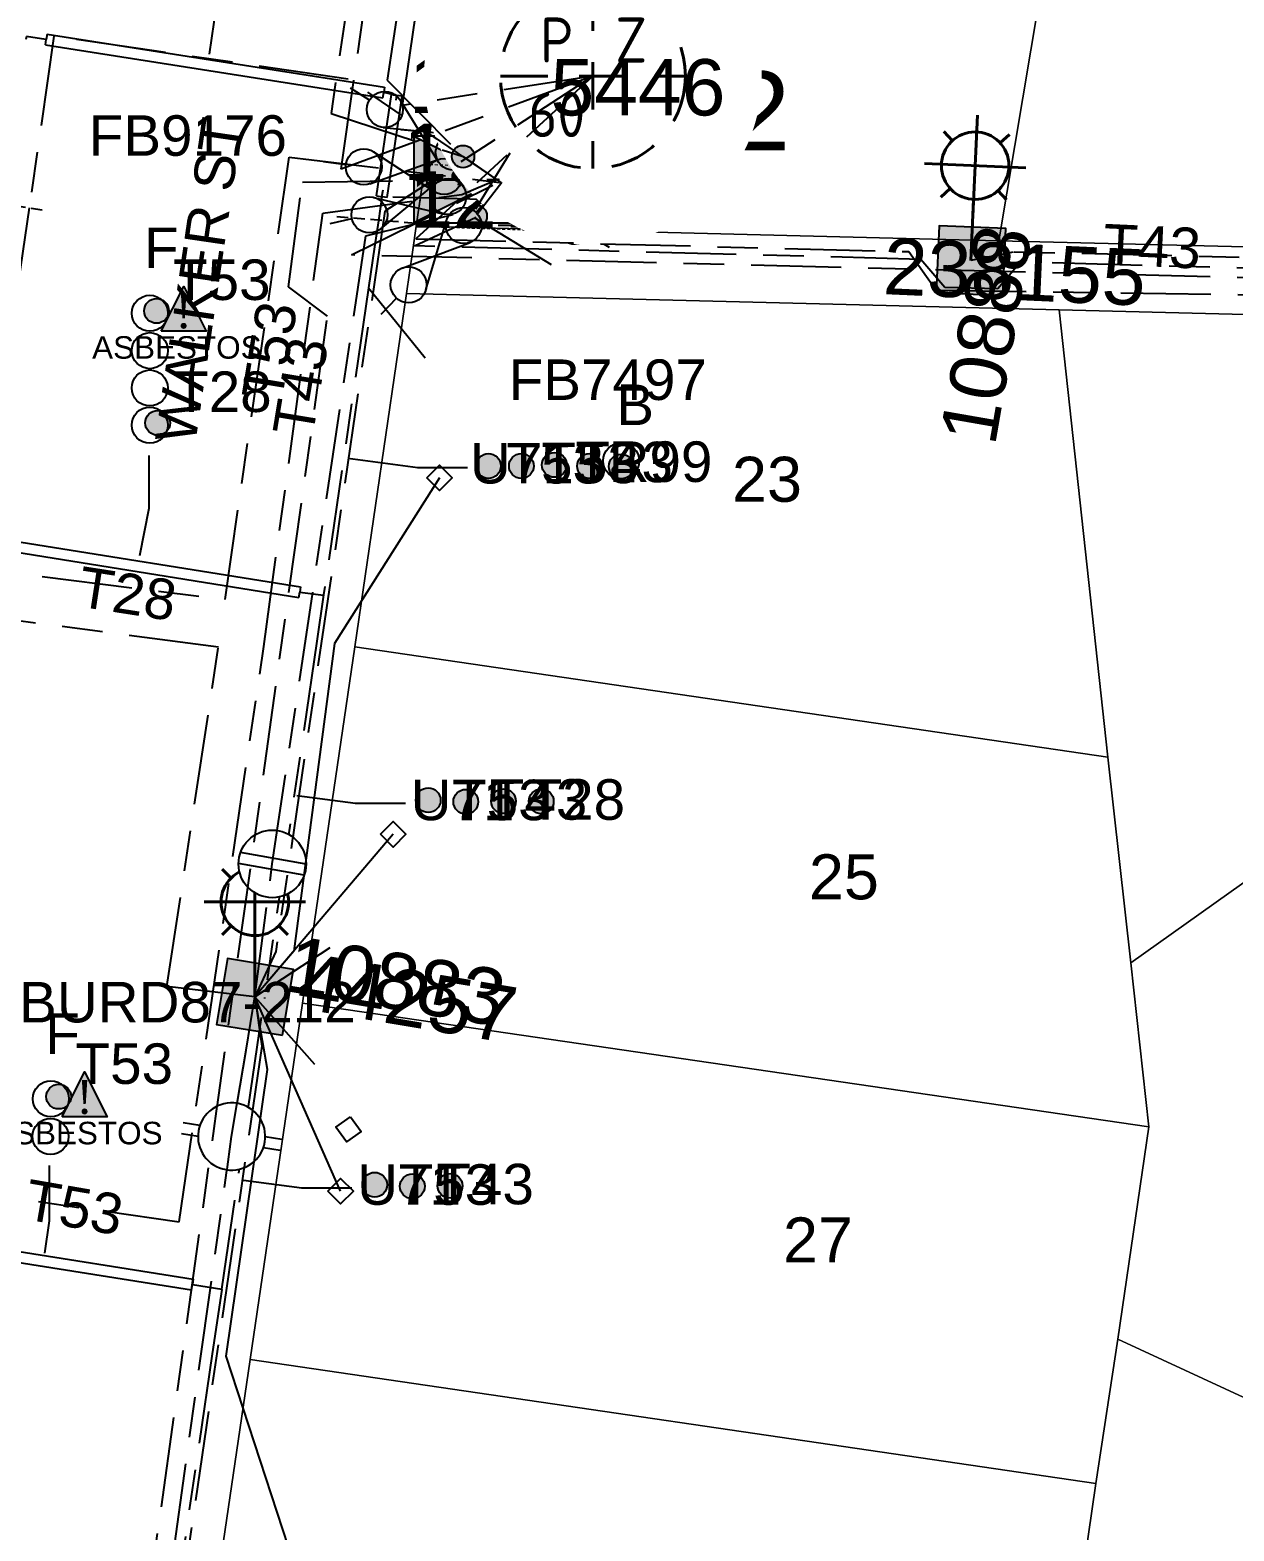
# Model space of a CAD drawing. Header units: metres. Extents: x 302094 to 304730, y 6265242 to 6268907.
# Drawn here: x 303691.5 to 303745, y 6267531.7 to 6267598.4 of the extents above; entities that cross this region are included whole.
import ezdxf
from ezdxf.enums import TextEntityAlignment as Align

# ---------------------------------------------------------------- set-up
doc = ezdxf.new("R2010")
doc.units = ezdxf.units.M
for name, pattern in [('Cable Exist UG', [8.2, 4, -1.2, 1.8, -1.2]), ('Dash', [5, 3, -2]), ('DASHED', [0.75, 0.5, -0.25]), ('HIDDEN', [0.375, 0.25, -0.125]), ('HIDDEN2', [0.1875, 0.125, -0.0625])]:
    doc.linetypes.add(name, pattern=pattern)
doc.layers.get('0').update_dxf_attribs({"color": 6})
for name, color, linetype in [('_User Miscellaneous12', 7, 'Continuous'), ('Duct_SP_EXT', 7, 'Continuous'), ('Equip_HV_EXT', 7, 'Continuous'), ('Equip_LV_EXT', 7, 'Continuous'), ('Equip_SL_EXT', 7, 'Continuous'), ('Equip_SP_SL_EXT', 7, 'Continuous'), ('Mains_HV_EXT', 1, 'Continuous'), ('Mains_LV_EXT', 5, 'Continuous'), ('Mains_SL_EXT', 3, 'Continuous'), ('Services_SP_EXT', 7, 'Continuous'), ('Sub_SP_EXT', 7, 'Continuous'), ('SupportsUG_SP_LV_SL_EXT', 7, 'Continuous'), ('Trench_SP_EXT', 7, 'Continuous')]:
    doc.layers.add(name, color=color, linetype=linetype)
for name, color, linetype, lineweight in [('Cadastre Land Parcels_SP_EXT', 7, 'Continuous', 5), ('Cadastre Other Property_SP_EXT', 9, 'HIDDEN', 5), ('Cadastre Roads_SP_EXT', 9, 'Continuous', 5)]:
    doc.layers.add(name, color=color, linetype=linetype, lineweight=lineweight)
doc.layers.add('UNKNOWN_FEATURES', color=1, linetype='DASHED', plot=False)
doc.styles.add('COLUMN_LABEL', font='arial.ttf')
doc.styles.add('iecARIAL', font='arial.ttf', dxfattribs={"height": 2})
doc.styles.add('iecNAME', font='times.ttf')
doc.styles.add('IESYMBOL1', font='isocp.shx')
doc.styles.add('POLE_LABEL', font='arial.ttf')
doc.styles.add('SLCP_LABEL', font='arial.ttf', dxfattribs={"height": 3.5})
doc.styles.get("Standard").update_dxf_attribs({"font": 'arial.ttf'})
doc.styles.add('SWITCH_LABEL', font='arial.ttf', dxfattribs={"height": 2.5})

# ---------------------------------------------------------------- blocks, each defined once
blk = doc.blocks.new('SUB_PADMOUNT_EXT')
for points in [[(0, 0), (-3.84, 1.92), (-3.84, -1.92)], [(0, 0), (3.84, 1.92), (3.84, -1.92)]]:
    blk.add_hatch(color=256).paths.add_polyline_path(points)
for p, q in [((3.84, 1.92), (-3.84, -1.92)), ((-3.84, 1.92), (3.84, -1.92))]:
    blk.add_line(p, q)
blk.add_lwpolyline([(-3.84, -1.92), (3.84, -1.92), (3.84, 1.92), (-3.84, 1.92)], close=True)
for tag, height, flags, p in [('ASSET_NUM', 3.5, 8, (2, 2)), ('STREET_CODE', 0.2, 9, (1.5, 0)), ('OPERATING_VOLTAGE', 0.2, 9, (1.5, -0.6)), ('CONSTRUCTED_VOLTAGE', 0.2, 9, (1.5, -0.2)), ('NO_PHASES', 0.2, 9, (1.5, -0.4)), ('ORIENTATION', 0.2, 9, (1.5, -0.8)), ('OWNED_BY', 0.2, 9, (1.5, -1)), ('OPERATED_BY', 0.2, 9, (1.5, -1.2)), ('MAINTAINED_BY', 0.2, 9, (1.5, -1.4)), ('SECONDARY_VOLTAGE', 0.2, 9, (1.5, -1.6)), ('STATE', 0.2, 9, (1.5, -1.8)), ('PARENT', 0.2, 9, (1.5, -2)), ('SUBSTATION_TYPE', 0.2, 9, (1.5, -2.2)), ('USAGE', 0.2, 9, (1.5, -2.4)), ('LEGEND', 0.2, 9, (1.5, -2.6)), ('STREETNAME', 0.2, 9, (1.5, -3)), ('SUBURB', 0.2, 9, (1.5, -3.2)), ('LOCATION', 0.2, 9, (1.5, -2.8)), ('NOTES', 0.2, 9, (1.5, -3.4)), ('Z', 0.2, 1, (1.5, -3.6))]:
    blk.add_attdef(tag, text='', height=height, dxfattribs=dict(flags=flags)).set_placement(p, align=Align.MIDDLE_LEFT)
blk = doc.blocks.new('COLUMN_EXT')
blk.add_hatch(color=256).paths.add_polyline_path([(-1.485, 1.485), (-1.485, -1.485), (1.485, -1.485), (1.485, 1.485)])
blk.add_lwpolyline([(-1.485, -1.485), (1.485, -1.485), (1.485, 1.485), (-1.485, 1.485)], close=True)
for tag, height, style, flags, p in [('ASSET_NUM', 2.5, 'COLUMN_LABEL', 8, (2, 2)), ('STRUCTURE_PLANT_NUMBER', 0.2, 'POLE_LABEL', 9, (1.813, 0.031)), ('STREET_CODE', 0.2, 'COLUMN_LABEL', 9, (1.813, -0.2))]:
    blk.add_attdef(tag, text='', height=height, dxfattribs=dict(style=style, flags=flags)).set_placement(p, align=Align.MIDDLE_LEFT)
at = {"flags": 9}
for tag, p in [('OWNED_BY', (1.813, -0.6)), ('COLUMN_TYPE', (1.813, -0.4)), ('STATE', (1.813, -0.8)), ('USAGE', (1.813, -1)), ('LEGEND', (1.813, -1.2)), ('LOCATION', (1.813, -1.4)), ('STREETNAME', (1.813, -1.6)), ('SUBURB', (1.813, -1.8)), ('NOTES', (1.813, -2))]:
    blk.add_attdef(tag, text='', height=0.2, dxfattribs=at).set_placement(p, align=Align.MIDDLE_LEFT)
at = {"flags": 1}
blk.add_attdef('Z', (1.813, -2.351), '', height=0.2, dxfattribs=at)
blk = doc.blocks.new('DUCT_EXT')
blk.add_circle((0, 0.8), 0.8)
at = {"flags": 1}
blk.add_attdef('Z', (0, 0), '', height=0.2, dxfattribs=at)
at = {"flags": 9}
for tag, p in [('DUCT_CODE', (0, 0)), ('XSECT_TYPE', (0, -0.2)), ('STATE', (0, -0.6)), ('FB_REFERENCE', (0, -0.4)), ('NOTES', (0, -0.8))]:
    blk.add_attdef(tag, text='', height=0.2, dxfattribs=at).set_placement(p, align=Align.MIDDLE_LEFT)
blk = doc.blocks.new('SL_LANTERN_EXT')
at = {"lineweight": 40}
for p, q in [((0, 1.968), (0, 6.468)), ((-1.459, 5.676), (-1.061, 5.278)), ((1.458, 5.676), (1.06, 5.278)), ((-2.25, 4.218), (2.25, 4.218)), ((-1.459, 2.759), (-1.061, 3.157)), ((0, 0), (0, 2.721)), ((1.458, 2.759), (1.06, 3.157))]:
    blk.add_line(p, q, dxfattribs=at)
blk.add_circle((0, 4.218), 1.5, dxfattribs=at)
at = {"style": 'iecARIAL', "flags": 8}
blk.add_attdef('ASSET_NUM', (1.5, 1.5), '', height=2.5, dxfattribs=at)
for tag, p, height, flags in [('CONSTRUCTED_VOLTAGE', (0.981, -0.653), 0.2, 9), ('CONTROL_TYPE', (0.981, -0.853), 0.2, 9), ('LANTERN_PURPOSE', (0.981, -1.053), 0.2, 9), ('LANTERN_TYPE', (0.981, -1.253), 0.2, 9), ('NO_PHASES', (0.981, -1.453), 0.2, 9), ('LNUMBER', (2.181, -3.253), 2.5, 8), ('OPERATING_VOLTAGE', (0.981, -1.653), 0.2, 9), ('ORIENTATION', (0.981, -1.853), 0.2, 9), ('OWNED_BY', (0.981, -2.053), 0.2, 9), ('STATE', (0.981, -2.253), 0.2, 9), ('CEXIST', (0.981, -2.653), 0.2, 9), ('CNEW', (0.981, -2.853), 0.2, 9), ('USAGE', (0.981, -2.453), 0.2, 9), ('CNUMBER', (0.981, -3.053), 0.2, 9), ('CREMOVE', (0.981, -3.253), 0.2, 9), ('CREPLACE', (0.981, -3.453), 0.2, 9), ('LKINGHEIGHT', (0.981, -3.653), 0.2, 9), ('LBRACKET', (0.981, -3.853), 0.2, 9), ('LBRACKETVOCAB', (0.981, -4.053), 0.2, 9), ('LCATEGORY', (0.981, -4.253), 0.2, 9), ('LCHARGE1', (0.981, -4.453), 0.2, 9), ('LCHARGE1PERCENT', (0.981, -4.653), 0.2, 9), ('LCHARGE2', (0.981, -4.853), 0.2, 9), ('LCHARGE2PERCENT', (0.981, -5.053), 0.2, 9), ('LCHARGE3', (0.981, -5.253), 0.2, 9), ('LCHARGE3PERCENT', (0.981, -5.453), 0.2, 9), ('LEXIST', (0.981, -5.653), 0.2, 9), ('LLAMP', (0.981, -5.853), 0.2, 9), ('LLAMPVOCAB', (0.981, -6.053), 0.2, 9), ('LMAST', (0.981, -6.253), 0.2, 9), ('LMASTVOCAB', (0.981, -6.453), 0.2, 9), ('LNEW', (0.981, -6.653), 0.2, 9), ('LANTNUMBER', (0.981, -6.853), 0.2, 9), ('LOUTREACH', (0.981, -7.253), 0.2, 9), ('LOUTREACHVOCAB', (0.981, -7.453), 0.2, 9), ('LRATECODE', (0.981, -7.653), 0.2, 9), ('LREMOVE', (0.981, -7.853), 0.2, 9), ('LREPLACE', (0.981, -8.053), 0.2, 9), ('LTYPE', (0.981, -8.253), 0.2, 9), ('LTYPEVOCAB', (0.981, -8.453), 0.2, 9), ('LEGEND', (0.981, -8.653), 0.2, 9), ('LOCATION', (0.981, -8.853), 0.2, 9), ('STREETNAME', (0.981, -9.253), 0.2, 9), ('SUBURB', (0.981, -9.453), 0.2, 1), ('NOTES', (0.981, -9.053), 0.2, 9)]:
    blk.add_attdef(tag, p, '', height=height, dxfattribs=dict(flags=flags))
blk = doc.blocks.new('CCP_EXT')
at = {"flags": 9}
for tag, p in [('USAGE', (0, -1.2)), ('LEGEND', (0, -1.4)), ('STATE', (0, -1.8)), ('LIFE_SUPPORT', (0, -1.6)), ('NOTES', (0, -2))]:
    blk.add_attdef(tag, text='', height=0.2, dxfattribs=at).set_placement(p, align=Align.MIDDLE_LEFT)
blk.add_wipeout([(0, 0.566), (0.566, 0), (0, -0.566), (-0.566, 0)])
blk.add_lwpolyline([(-0.566, 0), (0, 0.566), (0.566, 0), (0, -0.566), (-0.566, 0)])
at = {"flags": 1}
blk.add_attdef('Z', (0, 0), '', height=0.2, dxfattribs=at)
at = {"flags": 9}
for tag, p in [('CCP_TYPE', (0, 0)), ('OPERATING_VOLTAGE', (0, -0.6)), ('CONSTRUCTED_VOLTAGE', (0, -0.2)), ('NO_PHASES', (0, -0.4)), ('ORIENTATION', (0, -0.8)), ('OWNED_BY', (0, -1))]:
    blk.add_attdef(tag, text='', height=0.2, dxfattribs=at).set_placement(p, align=Align.MIDDLE_LEFT)
blk = doc.blocks.new('WARNING_FEATURE_EXT')
h = blk.add_hatch(color=2)
h.dxf.hatch_style = 1
h.paths.add_polyline_path([(0.001, 1.995), (-0.994, -0.001), (0.997, -0.001)])
at = {"color": 18, "true_color": 0x000000}
blk.add_lwpolyline([(-0.994, -0.001), (0.001, 1.995), (0.997, -0.001)], close=True, dxfattribs=at)
at = {"color": 18, "true_color": 0x000000, "insert": (0.001, 0.872), "char_height": 1.5, "attachment_point": 5, "line_spacing_factor": 1.5, "style": 'iecNAME'}
blk.add_mtext_dynamic_manual_height_columns('!', width=1.5, gutter_width=4, heights=[0], dxfattribs=at)
at = {"color": 2, "flags": 1}
for tag, p in [('STATE', (1.191, 2.008)), ('HAZMAT_ID', (1.191, 0.723))]:
    blk.add_attdef(tag, p, '', height=0.8, dxfattribs=at)
at = {"color": 2}
blk.add_attdef('WARNING_TYPE', text='', height=1, dxfattribs=at).set_placement((-4.067, -1.217), (4.875, -1.217), align=Align.ALIGNED)
at = {"color": 2, "flags": 1}
blk.add_attdef('WARNING_DESC', text='', height=0.8, dxfattribs=at).set_placement((1.191, -0.562), align=Align.MIDDLE_CENTER)
blk = doc.blocks.new('LV_UG_LINKS_CLOSED_EXT')
blk.add_wipeout([(-1.056, 1.057), (-1.18, 0.916), (-1.286, 0.761), (-1.371, 0.594), (-1.435, 0.417), (-1.476, 0.234), (-1.493, 0.047), (-1.487, -0.14), (-1.458, -0.326), (-1.406, -0.506), (-1.331, -0.678), (-1.236, -0.839), (-1.121, -0.988), (-0.988, -1.12), (-0.84, -1.235), (-0.679, -1.331), (-0.506, -1.406), (-0.326, -1.458), (-0.141, -1.487), (0.047, -1.493), (0.233, -1.476), (0.416, -1.435), (0.593, -1.371), (0.76, -1.286), (0.915, -1.181), (1.056, -1.057), (1.18, -0.916), (1.286, -0.761), (1.371, -0.594), (1.435, -0.417), (1.476, -0.234), (1.493, -0.047), (1.487, 0.14), (1.458, 0.326), (1.406, 0.506), (1.331, 0.678), (1.236, 0.839), (1.121, 0.988), (0.988, 1.12), (0.84, 1.235), (0.679, 1.331), (0.506, 1.406), (0.326, 1.458), (0.141, 1.487), (-0.047, 1.493), (-0.233, 1.476), (-0.416, 1.435), (-0.593, 1.371), (-0.76, 1.286), (-0.915, 1.181)])
for p, q in [((-0.25, -1.479), (-0.25, 1.479)), ((0.25, -1.479), (0.25, 1.479))]:
    blk.add_line(p, q)
blk.add_circle((0, 0), 1.5)
at = {"flags": 9}
for tag, p in [('ACTUAL_STATUS', (0, 0)), ('OPERATING_VOLTAGE', (0, -0.6)), ('CONSTRUCTED_VOLTAGE', (0, -0.2)), ('NO_PHASES', (0, -0.4)), ('ORIENTATION', (0, -0.8)), ('STATE', (0, -1)), ('SWITCH_TYPE', (0, -1.2)), ('USAGE', (0, -1.4)), ('NOTES', (0, -1.6))]:
    blk.add_attdef(tag, text='', height=0.2, dxfattribs=at).set_placement(p, align=Align.MIDDLE_LEFT)
at = {"flags": 1}
blk.add_attdef('Z', (0, 0), '', height=0.2, dxfattribs=at)
blk = doc.blocks.new('LV_UG_LINKS_OPEN_EXT')
for p, q in [((-0.249, 1.473), (-0.249, 2.22)), ((0.249, 1.473), (0.249, 2.22)), ((-0.249, -1.473), (-0.249, -2.22)), ((0.249, -1.473), (0.249, -2.22))]:
    blk.add_line(p, q)
at = {"flags": 9}
for tag, p in [('ACTUAL_STATUS', (0, 0)), ('OPERATING_VOLTAGE', (0, -0.6)), ('CONSTRUCTED_VOLTAGE', (0, -0.2)), ('NO_PHASES', (0, -0.4)), ('ORIENTATION', (0, -0.8)), ('STATE', (0, -1)), ('SWITCH_TYPE', (0, -1.2)), ('USAGE', (0, -1.4)), ('NOTES', (0, -1.6))]:
    blk.add_attdef(tag, text='', height=0.2, dxfattribs=at).set_placement(p, align=Align.MIDDLE_LEFT)
at = {"flags": 1}
blk.add_attdef('Z', (0, 0), '', height=0.2, dxfattribs=at)
blk.add_wipeout([(-0.249, 1.473), (-0.432, 1.43), (-0.608, 1.365), (-0.774, 1.278), (-0.928, 1.171), (-1.067, 1.045), (-1.19, 0.903), (-1.294, 0.747), (-1.377, 0.579), (-1.439, 0.402), (-1.478, 0.218), (-1.494, 0.031), (-1.486, -0.156), (-1.455, -0.341), (-1.4, -0.521), (-1.324, -0.692), (-1.227, -0.853), (-1.11, -1), (-0.976, -1.131), (-0.827, -1.244), (-0.664, -1.338), (-0.491, -1.411), (-0.311, -1.461), (-0.125, -1.489), (0.062, -1.493), (0.249, -1.473), (0.432, -1.43), (0.608, -1.365), (0.774, -1.278), (0.928, -1.171), (1.067, -1.045), (1.19, -0.903), (1.294, -0.747), (1.377, -0.579), (1.439, -0.402), (1.478, -0.218), (1.494, -0.031), (1.486, 0.156), (1.455, 0.341), (1.4, 0.521), (1.324, 0.692), (1.227, 0.853), (1.11, 1), (0.976, 1.131), (0.827, 1.244), (0.664, 1.338), (0.491, 1.411), (0.311, 1.461), (0.125, 1.489), (-0.062, 1.493)])
blk.add_lwpolyline([(0, -1.494, 1), (0, 1.494, 1)], format="xyb", close=True)
blk = doc.blocks.new('LV_UG_DFUSE_CLOSED_EXT')
for points in [[(5.04, 0.726), (2.156, -0.717)], [(5.049, -0.707), (2.156, 0.717)], [(1, 0), (0, 0)], [(6.2, 0.013), (7.2, 0.013)]]:
    blk.add_lwpolyline(points)
for centre in [(1.8, 0), (5.4, 0.011)]:
    blk.add_circle(centre, 0.8)
at = {"flags": 9}
for tag, p in [('ACTUAL_STATUS', (0, 0)), ('OPERATING_VOLTAGE', (0, -0.6)), ('CONSTRUCTED_VOLTAGE', (0, -0.2)), ('NO_PHASES', (0, -0.4)), ('ORIENTATION', (0, -0.8)), ('STATE', (0, -1)), ('SWITCH_TYPE', (0, -1.2)), ('USAGE', (0, -1.4)), ('NOTES', (0, -1.6))]:
    blk.add_attdef(tag, text='', height=0.2, dxfattribs=at).set_placement(p, align=Align.MIDDLE_LEFT)
at = {"flags": 1}
blk.add_attdef('Z', (0, 0), '', height=0.2, dxfattribs=at)
blk = doc.blocks.new('SWG_HOLEC_SU_EXT')
blk.add_line((1.8, -2), (5.8, -2))
for points in [[(1.8, -0.8, 1), (1.8, 0.8, 1)], [(5.8, -0.8, 1), (5.8, 0.8, 1)]]:
    blk.add_lwpolyline(points, format="xyb", close=True)
for points in [[(1, 0), (0, 0)], [(6.6, 0), (7.6, 0)]]:
    blk.add_lwpolyline(points)
at = {"style": 'SWITCH_LABEL', "flags": 8}
blk.add_attdef('ASSET_NUM', text='', height=2.5, rotation=179.95437, dxfattribs=at).set_placement((-2.4, 0), align=Align.MIDDLE_LEFT)
at = {"flags": 1}
blk.add_attdef('Z', (0, 0), '', height=0.2, dxfattribs=at)
at = {"flags": 9}
for tag, p in [('ACTUAL_STATUS', (0, -0.4)), ('CONSTRUCTED_VOLTAGE', (0, -0.6)), ('OPERATING_VOLTAGE', (0, -1)), ('ORIENTATION', (0, -1.2)), ('OWNED_BY', (0, -1.4)), ('NO_PHASES', (0, -0.8)), ('STATE', (0, -1.8)), ('SWITCH_TYPE', (0, -2)), ('PARENT', (0, -1.6)), ('STREETNAME', (0, -2.6)), ('USAGE', (0, -2.2)), ('LOCATION', (0, -2.4)), ('SUBURB', (0, -2.8)), ('NOTES', (0, -3))]:
    blk.add_attdef(tag, text='', height=0.2, dxfattribs=at).set_placement(p, align=Align.MIDDLE_LEFT)
at = {"style": 'SWITCH_LABEL', "flags": 9}
blk.add_attdef('STREET_CODE', text='', height=0.2, dxfattribs=at).set_placement((0, -0.2), align=Align.MIDDLE_LEFT)
blk = doc.blocks.new('CABLE_LARGE_EXT')
h = blk.add_hatch(color=256)
edge = h.paths.add_edge_path()
edge.add_arc((0, 0.55), 0.55, 0, 360)
blk.add_circle((0, 0.55), 0.55)
at = {"flags": 1}
blk.add_attdef('Z', (0, 0), '', height=0.2, dxfattribs=at)
at = {"flags": 9}
for tag, p in [('COND_CODE', (0, 0)), ('XSECT_SIZE', (0, -0.6)), ('STATE', (0, -0.4)), ('FB_REFERENCE', (0, -0.2)), ('NOTES', (0, -0.8))]:
    blk.add_attdef(tag, text='', height=0.2, dxfattribs=at).set_placement(p, align=Align.MIDDLE_LEFT)
blk = doc.blocks.new('SLCP_ZELL_EXT')
blk.add_wipeout([(-0.236, 7.5), (-0.706, 7.47), (-1.174, 7.411), (-1.637, 7.323), (-2.093, 7.206), (-2.542, 7.06), (-2.98, 6.887), (-3.407, 6.686), (-3.82, 6.459), (-4.218, 6.206), (-4.599, 5.929), (-4.962, 5.629), (-5.306, 5.306), (-5.629, 4.962), (-5.929, 4.599), (-6.206, 4.218), (-6.459, 3.82), (-6.686, 3.407), (-6.887, 2.98), (-7.06, 2.542), (-7.206, 2.093), (-7.323, 1.637), (-7.411, 1.174), (-7.47, 0.706), (-7.5, 0.236), (-7.5, -0.236), (-7.47, -0.706), (-7.411, -1.174), (-7.323, -1.637), (-7.206, -2.093), (-7.06, -2.542), (-6.887, -2.98), (-6.686, -3.407), (-6.459, -3.82), (-6.206, -4.218), (-5.929, -4.599), (-5.629, -4.962), (-5.306, -5.306), (-4.962, -5.629), (-4.599, -5.929), (-4.218, -6.206), (-3.82, -6.459), (-3.407, -6.686), (-2.98, -6.887), (-2.542, -7.06), (-2.093, -7.206), (-1.637, -7.323), (-1.174, -7.411), (-0.706, -7.47), (-0.236, -7.5), (0.236, -7.5), (0.706, -7.47), (1.174, -7.411), (1.637, -7.323), (2.093, -7.206), (2.542, -7.06), (2.98, -6.887), (3.407, -6.686), (3.82, -6.459), (4.218, -6.206), (4.599, -5.929), (4.962, -5.629), (5.306, -5.306), (5.629, -4.962), (5.929, -4.599), (6.206, -4.218), (6.459, -3.82), (6.686, -3.407), (6.887, -2.98), (7.06, -2.542), (7.206, -2.093), (7.323, -1.637), (7.411, -1.174), (7.47, -0.706), (7.5, -0.236), (7.5, 0.236), (7.47, 0.706), (7.411, 1.174), (7.323, 1.637), (7.206, 2.093), (7.06, 2.542), (6.887, 2.98), (6.686, 3.407), (6.459, 3.82), (6.206, 4.218), (5.929, 4.599), (5.629, 4.962), (5.306, 5.306), (4.962, 5.629), (4.599, 5.929), (4.218, 6.206), (3.82, 6.459), (3.407, 6.686), (2.98, 6.887), (2.542, 7.06), (2.093, 7.206), (1.637, 7.323), (1.174, 7.411), (0.706, 7.47), (0.236, 7.5)])
at = {"linetype": 'Dash', "lineweight": 40, "ltscale": 0.7}
for p, q in [((0, 4.109), (0, -4.109)), ((-4.109, 0), (4.109, 0))]:
    blk.add_line(p, q, dxfattribs=at)
blk.add_circle((0, 0), 4.109, dxfattribs=at)
at = {"lineweight": 40, "style": 'IESYMBOL1'}
for s, p in [('P', (-1.604, 0)), ('Z', (1.702, 0)), ('60', (-1.612, -3.312))]:
    blk.add_text(s, height=2, dxfattribs=at).set_placement(p, align=Align.BOTTOM_CENTER)
at = {"style": 'SLCP_LABEL'}
for tag, height, flags, p in [('ASSET_NUM', 2.5, 8, (2, 2)), ('STREET_CODE', 0.2, 9, (0, -0.2))]:
    blk.add_attdef(tag, text='', height=height, dxfattribs=dict(at, flags=flags)).set_placement(p, align=Align.MIDDLE_LEFT)
at = {"flags": 1}
blk.add_attdef('Z', (0, 0), '', height=0.2, dxfattribs=at)
at = {"flags": 9}
for tag, p in [('CONSTRUCTED_VOLTAGE', (0, -0.4)), ('CONTROL_TYPE', (0, -0.6)), ('OPERATING_VOLTAGE', (0, -1)), ('ORIENTATION', (0, -1.2)), ('OWNED_BY', (0, -1.4)), ('NO_PHASES', (0, -0.8)), ('STATE', (0, -2)), ('USAGE', (0, -1.6)), ('LOCATION', (0, -1.8)), ('NOTES', (0, -2.2))]:
    blk.add_attdef(tag, text='', height=0.2, dxfattribs=at).set_placement(p, align=Align.MIDDLE_LEFT)
blk = doc.blocks.new('CONNECTOR_NODE_EXT')
h = blk.add_hatch(color=256)
edge = h.paths.add_edge_path()
edge.add_arc((0, 0), 0.5, 0, 360)
blk.add_circle((0, 0), 0.5)
at = {"flags": 1}
blk.add_attdef('Z', (0, 0), '', height=0.2, dxfattribs=at)
at = {"flags": 9}
for tag, p in [('CONNECTOR_TYPE', (0, 0)), ('OPERATING_VOLTAGE', (0, -0.6)), ('CONSTRUCTED_VOLTAGE', (0, -0.2)), ('NO_PHASES', (0, -0.4)), ('ORIENTATION', (0, -0.8)), ('SUBTYPE', (0, -1)), ('USAGE', (0, -1.2)), ('NOTES', (0, -1.4))]:
    blk.add_attdef(tag, text='', height=0.2, dxfattribs=at).set_placement(p, align=Align.MIDDLE_LEFT)

msp = doc.modelspace()

# ---------------------------------------------------------------- linework, layer by layer
at = {"layer": '_User Miscellaneous12'}
for p, q in [((303692.168, 6267597.751), (303692.206, 6267597.989)), ((303692.243, 6267598.226), (303692.206, 6267597.989)), ((303692.243, 6267598.226), (303707.229, 6267595.872)), ((303692.168, 6267597.751), (303707.155, 6267595.397)), ((303707.229, 6267595.872), (303707.192, 6267595.635)), ((303706.878, 6267591.044), (303707.541, 6267595.546)), ((303707.155, 6267595.397), (303707.192, 6267595.635)), ((303707.353, 6267590.974), (303708.016, 6267595.476)), ((303707.541, 6267595.546), (303707.778, 6267595.511)), ((303708.016, 6267595.476), (303707.778, 6267595.511)), ((303706.878, 6267591.044), (303707.116, 6267591.009)), ((303707.353, 6267590.974), (303707.116, 6267591.009)), ((303689.218, 6267575.971), (303703.5, 6267573.686)), ((303689.142, 6267575.497), (303703.424, 6267573.212)), ((303703.424, 6267573.212), (303703.462, 6267573.449)), ((303703.5, 6267573.686), (303703.462, 6267573.449)), ((303684.453, 6267544.707), (303698.657, 6267542.466)), ((303684.528, 6267545.181), (303698.732, 6267542.94)), ((303698.657, 6267542.466), (303698.695, 6267542.703)), ((303698.732, 6267542.94), (303698.695, 6267542.703))]:
    msp.add_line(p, q, dxfattribs=at)
at = {"layer": 'Cadastre Land Parcels_SP_EXT', "linetype": 'Continuous'}
for points in [[(303737.708, 6267608.12), (303711.9, 6267611.906), (303708.641, 6267589.694), (303734.516, 6267589.055), (303737.708, 6267608.12)], [(303765.328, 6267605.296), (303737.91, 6267609.318), (303737.708, 6267608.12), (303734.516, 6267589.055), (303765.496, 6267588.29), (303765.183, 6267590.326), (303764.943, 6267592.374), (303764.785, 6267594.43), (303764.71, 6267596.491), (303764.719, 6267598.553), (303764.81, 6267600.612), (303764.985, 6267602.666), (303765.243, 6267604.713), (303765.328, 6267605.296)], [(303737.194, 6267585.984), (303708.201, 6267586.712), (303705.903, 6267571.019), (303739.351, 6267566.123), (303737.194, 6267585.984)], [(303768.838, 6267577.222), (303768.464, 6267578.112), (303767.785, 6267579.866), (303767.172, 6267581.645), (303766.625, 6267583.446), (303766.144, 6267585.264), (303737.194, 6267585.984), (303739.351, 6267566.123), (303740.377, 6267556.982), (303768.838, 6267577.222)], [(303776.506, 6267564.698), (303775.558, 6267565.871), (303774.335, 6267567.512), (303773.175, 6267569.2), (303772.083, 6267570.931), (303771.058, 6267572.703), (303770.103, 6267574.515), (303769.208, 6267576.355), (303768.838, 6267577.222), (303740.377, 6267556.982), (303741.177, 6267549.695), (303739.795, 6267540.271), (303746.55, 6267537.148), (303776.506, 6267564.698)], [(303740.377, 6267556.982), (303739.351, 6267566.123), (303705.903, 6267571.019), (303703.58, 6267555.192), (303741.177, 6267549.695), (303740.377, 6267556.982)], [(303741.177, 6267549.695), (303703.58, 6267555.192), (303701.257, 6267539.362), (303738.828, 6267533.856), (303739.795, 6267540.271), (303741.177, 6267549.695)], [(303738.828, 6267533.856), (303701.257, 6267539.362), (303699.541, 6267527.681), (303699.002, 6267523.525), (303736.529, 6267518.024), (303737.151, 6267522.301), (303738.828, 6267533.856)]]:
    msp.add_lwpolyline(points, close=True, dxfattribs=at)
msp.add_lwpolyline([(303746.55, 6267537.148), (303739.795, 6267540.271), (303738.828, 6267533.856), (303737.151, 6267522.301), (303763.556, 6267510.856)], dxfattribs=at)
at = {"layer": 'Cadastre Other Property_SP_EXT', "linetype": 'HIDDEN2'}
msp.add_lwpolyline([(303708.637, 6267589.695), (303714.146, 6267589.512), (303714.54, 6267592.255), (303709.037, 6267592.434), (303708.637, 6267589.695)], close=True, dxfattribs=at)
at = {"layer": 'Cadastre Roads_SP_EXT', "linetype": 'Continuous'}
msp.add_lwpolyline([(303734.516, 6267589.055), (303708.641, 6267589.694), (303708.471, 6267588.54), (303708.201, 6267586.712), (303737.194, 6267585.984), (303766.144, 6267585.264), (303765.796, 6267586.892), (303765.496, 6267588.29), (303734.516, 6267589.055)], close=True, dxfattribs=at)
at = {"layer": 'Duct_SP_EXT'}
for p, q in [((303692.168, 6267597.751), (303692.206, 6267597.989)), ((303692.243, 6267598.226), (303692.206, 6267597.989)), ((303692.243, 6267598.226), (303707.229, 6267595.872)), ((303692.168, 6267597.751), (303707.155, 6267595.397)), ((303707.229, 6267595.872), (303707.192, 6267595.635)), ((303706.878, 6267591.044), (303707.541, 6267595.546)), ((303707.155, 6267595.397), (303707.192, 6267595.635)), ((303707.353, 6267590.974), (303708.016, 6267595.476)), ((303707.541, 6267595.546), (303707.778, 6267595.511)), ((303708.016, 6267595.476), (303707.778, 6267595.511)), ((303706.878, 6267591.044), (303707.116, 6267591.009)), ((303707.353, 6267590.974), (303707.116, 6267591.009)), ((303689.218, 6267575.971), (303703.5, 6267573.686)), ((303689.142, 6267575.497), (303703.424, 6267573.212)), ((303703.424, 6267573.212), (303703.462, 6267573.449)), ((303703.5, 6267573.686), (303703.462, 6267573.449)), ((303684.453, 6267544.707), (303698.657, 6267542.466)), ((303684.528, 6267545.181), (303698.732, 6267542.94)), ((303698.657, 6267542.466), (303698.695, 6267542.703)), ((303698.732, 6267542.94), (303698.695, 6267542.703))]:
    msp.add_line(p, q, dxfattribs=at)
for points in [[(303699.65, 6267601.234), (303699.65, 6267598.764), (303699.441, 6267597.339)], [(303714.213, 6267596.965), (303712.33, 6267596.965), (303711.748, 6267593.632), (303707.958, 6267593.983)], [(303696.756, 6267579.522), (303696.756, 6267577.164), (303696.353, 6267575.065)], [(303708.153, 6267564.056), (303705.937, 6267564.056), (303703.336, 6267564.399)], [(303692.33, 6267547.987), (303692.33, 6267545.517), (303692.122, 6267544.091)]]:
    msp.add_lwpolyline(points, dxfattribs=at)
at = {"layer": 'Mains_LV_EXT', "linetype": 'Cable Exist UG'}
msp.add_lwpolyline([(303701.076, 6267553.108), (303701.471, 6267555.471)], dxfattribs=at)
at = {"layer": 'Mains_SL_EXT', "linetype": 'Cable Exist UG'}
msp.add_lwpolyline([(303768.535, 6267584.043), (303766.788, 6267587.806), (303735.153, 6267588.552), (303733.273, 6267588.173)], dxfattribs=at)
at = {"layer": 'Trench_SP_EXT', "linetype": 'Cable Exist UG'}
for points in [[(303692.18, 6267597.992), (303691.327, 6267598.12), (303691.303, 6267597.992)], [(303707.746, 6267595.294), (303707.778, 6267595.511), (303707.192, 6267595.635)], [(303711.602, 6267590.885), (303707.116, 6267591.009), (303707.162, 6267591.322)], [(303707.116, 6267591.009), (303706.959, 6267589.941), (303706.789, 6267588.788), (303706.519, 6267586.959), (303704.522, 6267573.321)], [(303706.519, 6267586.959), (303709.295, 6267583.521)], [(303704.522, 6267573.321), (303704.221, 6267571.266), (303701.898, 6267555.439), (303701.892, 6267555.401)], [(303703.462, 6267573.449), (303704.52, 6267573.31)], [(303701.471, 6267555.471), (303705.349, 6267558.017)], [(303698.695, 6267542.703), (303699.998, 6267542.489), (303701.892, 6267555.401)], [(303701.471, 6267555.471), (303704.551, 6267551.991)], [(303699.996, 6267542.481), (303699.575, 6267539.609), (303697.857, 6267527.914), (303697.313, 6267523.72), (303696.986, 6267520.485), (303696.743, 6267517.232), (303696.583, 6267513.976), (303696.504, 6267510.717), (303696.509, 6267507.45)]]:
    msp.add_lwpolyline(points, dxfattribs=at)
at = {"layer": 'UNKNOWN_FEATURES'}
for points in [[(303687.822, 6267591.059), (303692.204, 6267590.406)], [(303708.598, 6267589.825), (303704.921, 6267590.131)]]:
    msp.add_lwpolyline(points, dxfattribs=at)

# ---------------------------------------------------------------- block references
at = {"layer": 'Duct_SP_EXT'}
for name, p in [('DUCT_EXT', (303715.278, 6267596.182)), ('DUCT_EXT', (303716.945, 6267596.178)), ('CABLE_LARGE_EXT', (303716.945, 6267596.178)), ('CABLE_LARGE_EXT', (303718.794, 6267596.265)), ('CABLE_LARGE_EXT', (303720.286, 6267596.265)), ('DUCT_EXT', (303696.807, 6267585.032)), ('CABLE_LARGE_EXT', (303697.101, 6267585.387)), ('DUCT_EXT', (303696.807, 6267583.371)), ('DUCT_EXT', (303696.799, 6267581.714)), ('DUCT_EXT', (303696.8, 6267580.059)), ('CABLE_LARGE_EXT', (303697.151, 6267580.413)), ('DUCT_EXT', (303717.741, 6267578.478)), ('CABLE_LARGE_EXT', (303711.846, 6267578.497)), ('CABLE_LARGE_EXT', (303713.307, 6267578.497)), ('CABLE_LARGE_EXT', (303714.769, 6267578.547)), ('CABLE_LARGE_EXT', (303716.331, 6267578.497)), ('CABLE_LARGE_EXT', (303717.741, 6267578.478)), ('CABLE_LARGE_EXT', (303709.169, 6267563.656)), ('CABLE_LARGE_EXT', (303710.838, 6267563.587)), ('CABLE_LARGE_EXT', (303712.514, 6267563.61)), ('CABLE_LARGE_EXT', (303714.19, 6267563.606)), ('DUCT_EXT', (303692.407, 6267550.139)), ('CABLE_LARGE_EXT', (303692.757, 6267550.491)), ('DUCT_EXT', (303692.391, 6267548.465)), ('CABLE_LARGE_EXT', (303706.793, 6267546.575)), ('CABLE_LARGE_EXT', (303708.463, 6267546.506)), ('CABLE_LARGE_EXT', (303710.138, 6267546.529))]:
    msp.add_blockref(name, p, dxfattribs=at)
ref = msp.add_blockref('WARNING_FEATURE_EXT', (303698.307, 6267585.032), dxfattribs=at)
ref.add_attrib('WARNING_TYPE', 'ASBESTOS', (303694.24, 6267583.815), dxfattribs={"layer": '0', "color": 2, "height": 1})
ref = msp.add_blockref('WARNING_FEATURE_EXT', (303693.907, 6267550.139), dxfattribs=at)
ref.add_attrib('WARNING_TYPE', 'ASBESTOS', (303689.84, 6267548.922), dxfattribs={"layer": '0', "color": 2, "height": 1})
at = {"layer": 'Equip_HV_EXT'}
ref = msp.add_blockref('SWG_HOLEC_SU_EXT', (303710.716, 6267592.732), dxfattribs=dict(at, rotation=328.5801791504947))
ref.add_attrib('ASSET_NUM', '13210', dxfattribs={"layer": '0', "height": 2.5, "style": 'SWITCH_LABEL'}).set_placement((303708.317, 6267593.982), align=Align.BOTTOM_LEFT)
at = {"layer": 'Equip_LV_EXT'}
for p, rotation in [((303711.826, 6267592.028), 148.016760706923), ((303711.664, 6267591.686), 172.9930647611724), ((303711.818, 6267591.414), 192.8624168023022), ((303711.974, 6267591.047), 226.9822196522497)]:
    msp.add_blockref('LV_UG_DFUSE_CLOSED_EXT', p, dxfattribs=dict(at, rotation=rotation))
at = {"layer": 'Equip_SP_SL_EXT'}
ref = msp.add_blockref('SL_LANTERN_EXT', (303733.273, 6267588.173), dxfattribs=dict(at, rotation=357.4491737069413))
ref.add_attrib('ASSET_NUM', '10888', dxfattribs={"layer": '0', "height": 2.5, "rotation": 80.10571, "style": 'iecARIAL'}).set_placement((303734.773, 6267589.673), align=Align.MIDDLE_RIGHT)
ref = msp.add_blockref('SL_LANTERN_EXT', (303701.471, 6267555.471), dxfattribs=at)
ref.add_attrib('ASSET_NUM', '10883', dxfattribs={"layer": '0', "height": 2.5, "rotation": 350.54792, "style": 'iecARIAL'}).set_placement((303702.971, 6267556.971), align=Align.MIDDLE_LEFT)
at = {"layer": 'Sub_SP_EXT'}
ref = msp.add_blockref('SUB_PADMOUNT_EXT', (303712.372, 6267591.776), dxfattribs=at)
ref.add_attrib('ASSET_NUM', '2232', dxfattribs={"layer": '0', "height": 3.5}).set_placement((303714.372, 6267592.026), align=Align.BOTTOM_LEFT)
at = {"layer": 'SupportsUG_SP_LV_SL_EXT'}
ref = msp.add_blockref('COLUMN_EXT', (303733.273, 6267588.173), dxfattribs=dict(at, rotation=357.4491737069413))
ref.add_attrib('ASSET_NUM', '238155', dxfattribs={"layer": '0', "height": 2.5, "rotation": 357.44916, "style": 'COLUMN_LABEL'}).set_placement((303735.273, 6267588.923), align=Align.TOP_CENTER)
ref = msp.add_blockref('COLUMN_EXT', (303701.471, 6267555.471), dxfattribs=dict(at, rotation=80.57141686786264))
ref.add_attrib('ASSET_NUM', '44257', dxfattribs={"layer": '0', "height": 2.5, "rotation": 350.53524, "style": 'COLUMN_LABEL'}).set_placement((303703.471, 6267556.221), align=Align.MIDDLE_LEFT)

# ---------------------------------------------------------------- texts
at = {"layer": 'Cadastre Land Parcels_SP_EXT'}
for s, p in [('23', (303722.662, 6267577.46)), ('25', (303726.078, 6267559.802)), ('27', (303724.927, 6267543.675))]:
    msp.add_text(s, height=2, dxfattribs=at).set_placement(p)
at = {"layer": 'Cadastre Roads_SP_EXT'}
msp.add_text('WALKER ST', height=1.8, rotation=81.64825, dxfattribs=at).set_placement((303698.816, 6267579.971))
at = {"layer": 'Duct_SP_EXT'}
for s, p in [('T43', (303718.171, 6267596.096)), ('T43', (303719.663, 6267596.096)), ('U72', (303716.374, 6267595.991)), ('FB9176', (303694.09, 6267592.826)), ('F', (303696.553, 6267587.84)), ('T53', (303697.834, 6267586.422)), ('T28', (303697.884, 6267581.448)), ('FB7497', (303712.74, 6267581.982)), ('B', (303717.521, 6267580.869)), ('U71', (303711.022, 6267578.272)), ('T53', (303712.643, 6267578.272)), ('T53', (303714.196, 6267578.286)), ('T43', (303715.708, 6267578.327)), ('R99', (303717.178, 6267578.341)), ('U71', (303708.388, 6267563.316)), ('T53', (303710.229, 6267563.316)), ('T43', (303711.904, 6267563.339)), ('T28', (303713.581, 6267563.336)), ('FBURD87-212', (303689.461, 6267554.336)), ('F', (303692.157, 6267552.939)), ('T53', (303693.504, 6267551.604)), ('U71', (303706.012, 6267546.235)), ('T53', (303707.853, 6267546.235)), ('T43', (303709.529, 6267546.258))]:
    msp.add_text(s, height=1.8, dxfattribs=at).set_placement(p)
at = {"layer": 'Mains_LV_EXT'}
for s, rotation, p in [('T43', 357.36525, (303739.115, 6267588.009)), ('T53', 80.57832, (303702.656, 6267581.885)), ('T43', 80.58552, (303704.028, 6267580.295)), ('T28', 351.18382, (303693.536, 6267572.823)), ('T53', 350.17705, (303691.158, 6267545.61))]:
    msp.add_text(s, height=1.8, rotation=rotation, dxfattribs=at).set_placement(p)

# ---------------------------------------------------------------- next in the draw order: block references
at = {"layer": 'Services_SP_EXT'}
for p in [(303718.807, 6267593.618), (303709.672, 6267578.52), (303707.613, 6267562.692), (303705.279, 6267546.838)]:
    msp.add_blockref('CCP_EXT', p, dxfattribs=at)
at = {"layer": 'Services_SP_EXT', "rotation": 260.4975264449357}
msp.add_blockref('CCP_EXT', (303705.63, 6267549.588), dxfattribs=at)

# ---------------------------------------------------------------- next in the draw order: linework, layer by layer
at = {"layer": 'Cadastre Roads_SP_EXT', "linetype": 'Continuous'}
msp.add_lwpolyline([(303690.951, 6267607.776), (303688.48, 6267590.955), (303686.009, 6267574.135), (303683.538, 6267557.313), (303681.066, 6267540.491), (303678.596, 6267523.671), (303676.105, 6267506.727), (303687.054, 6267507.086), (303698.209, 6267507.453), (303698.204, 6267510.698), (303698.282, 6267513.914), (303698.44, 6267517.127), (303698.68, 6267520.336), (303699.002, 6267523.525), (303699.541, 6267527.681), (303701.257, 6267539.362), (303703.58, 6267555.192), (303705.903, 6267571.019), (303708.201, 6267586.712), (303708.471, 6267588.54), (303708.641, 6267589.694), (303711.9, 6267611.906)], dxfattribs=at)
at = {"layer": 'Duct_SP_EXT'}
msp.add_lwpolyline([(303710.912, 6267578.973), (303708.715, 6267578.973), (303705.594, 6267579.385)], dxfattribs=at)
at = {"layer": 'Services_SP_EXT'}
msp.add_lwpolyline([(303718.807, 6267593.618), (303710.578, 6267591.846)], dxfattribs=at)

# ---------------------------------------------------------------- next in the draw order: block references
at = {"layer": 'Equip_HV_EXT'}
ref = msp.add_blockref('SWG_HOLEC_SU_EXT', (303710.728, 6267590.887), dxfattribs=dict(at, rotation=26.67183905421895))
ref.add_attrib('ASSET_NUM', '12783', dxfattribs={"layer": '0', "height": 2.5, "style": 'SWITCH_LABEL'}).set_placement((303708.329, 6267592.137), align=Align.TOP_LEFT)
ref = msp.add_blockref('SWG_HOLEC_SU_EXT', (303710.47, 6267591.749), dxfattribs=at)
ref.add_attrib('ASSET_NUM', '12782', dxfattribs={"layer": '0', "height": 2.5, "style": 'SWITCH_LABEL'}).set_placement((303708.071, 6267592.999), align=Align.MIDDLE_LEFT)

# ---------------------------------------------------------------- next in the draw order: block references
at = {"layer": 'Equip_LV_EXT'}
for name, p, rotation in [('LV_UG_LINKS_CLOSED_EXT', (303702.243, 6267561.376), 79.97317622599755), ('LV_UG_LINKS_OPEN_EXT', (303700.438, 6267549.27), 80.57041648804719)]:
    msp.add_blockref(name, p, dxfattribs=dict(at, rotation=rotation))
at = {"layer": 'Equip_SL_EXT'}
ref = msp.add_blockref('SLCP_ZELL_EXT', (303716.484, 6267596.369), dxfattribs=at)
ref.add_attrib('ASSET_NUM', '5446', dxfattribs={"layer": '0', "height": 2.5, "style": 'SLCP_LABEL'}).set_placement((303718.484, 6267597.119), align=Align.TOP_CENTER)

# ---------------------------------------------------------------- next in the draw order: linework, layer by layer
at = {"layer": 'Duct_SP_EXT'}
msp.add_lwpolyline([(303705.778, 6267546.975), (303703.562, 6267546.975), (303700.96, 6267547.318)], dxfattribs=at)
at = {"layer": 'Mains_HV_EXT', "linetype": 'Cable Exist UG'}
for points in [[(303712.282, 6267591.723), (303705.618, 6267596.235), (303705.618, 6267596.235), (303692.539, 6267598.139), (303692.539, 6267598.139), (303691.448, 6267590.519), (303688.977, 6267573.699), (303686.506, 6267556.877), (303684.034, 6267540.055), (303681.564, 6267523.235), (303679.073, 6267506.291), (303678.889, 6267505.61), (303678.889, 6267505.61), (303677.405, 6267501.91), (303676.411, 6267500.62), (303676.411, 6267500.62), (303674.092, 6267498.895), (303673.666, 6267483.912)], [(303695.214, 6267513.58), (303695.832, 6267521.867), (303696.182, 6267524.706), (303704.697, 6267585.699), (303702.967, 6267587), (303703.579, 6267591.659), (303712.335, 6267591.776)], [(303768.492, 6267586.827), (303705.761, 6267588.424), (303712.335, 6267591.669)]]:
    msp.add_lwpolyline(points, dxfattribs=at)
at = {"layer": 'Mains_LV_EXT', "linetype": 'Cable Exist UG'}
for points in [[(303712.789, 6267632.495), (303709.85, 6267628.524), (303704.852, 6267594.703), (303710.716, 6267592.791)], [(303712.789, 6267632.495), (303707.341, 6267596.179), (303710.716, 6267592.791)], [(303683.892, 6267575.153), (303700.145, 6267573.123), (303702.993, 6267592.761), (303712.335, 6267591.643)], [(303702.243, 6267561.376), (303706.391, 6267589.273), (303711.283, 6267590.471), (303712.802, 6267592.951)], [(303710.716, 6267592.791), (303712.393, 6267591.639)], [(303684.216, 6267547.586), (303686.717, 6267547.131), (303698.108, 6267545.472), (303701.864, 6267571.037), (303704.49, 6267590.284), (303710.663, 6267591.109), (303712.284, 6267591.807)], [(303711.334, 6267590.212), (303712.441, 6267591.654)], [(303768.535, 6267584.043), (303765.471, 6267587.298), (303735.482, 6267588.107), (303734.467, 6267586.916), (303732.117, 6267586.97), (303731.049, 6267588.226), (303708.554, 6267588.823), (303711.302, 6267590.105)], [(303701.471, 6267555.471), (303697.561, 6267555.924), (303699.854, 6267571.006), (303687.767, 6267572.59), (303685.986, 6267560.214), (303685.822, 6267557.179)], [(303701.471, 6267555.471), (303702.243, 6267561.376)], [(303700.438, 6267549.27), (303701.076, 6267553.108)], [(303697.501, 6267490.855), (303696.487, 6267500.246), (303696.177, 6267509.812), (303696.466, 6267518.178), (303697.853, 6267530.765), (303700.438, 6267549.27)]]:
    msp.add_lwpolyline(points, dxfattribs=at)
at = {"layer": 'Mains_SL_EXT', "linetype": 'Cable Exist UG'}
for points in [[(303716.484, 6267596.369), (303705.297, 6267592.227), (303710.598, 6267628.898), (303712.789, 6267632.495)], [(303716.484, 6267596.369), (303708.032, 6267595.062), (303713.08, 6267630.283), (303712.789, 6267632.495)], [(303716.484, 6267596.369), (303707.246, 6267590.36), (303702.401, 6267557.488), (303701.471, 6267555.471)], [(303716.484, 6267596.369), (303708.62, 6267589.133), (303730.515, 6267588.572), (303731.733, 6267586.856), (303766.057, 6267586.38), (303768.535, 6267584.043)], [(303701.471, 6267555.471), (303701.784, 6267553.281), (303698.638, 6267531.81), (303697.375, 6267522.859), (303696.841, 6267515.143), (303696.677, 6267507.989), (303697.012, 6267499.846), (303697.739, 6267492.984), (303697.501, 6267490.855)]]:
    msp.add_lwpolyline(points, dxfattribs=at)
at = {"layer": 'Services_SP_EXT'}
for points in [[(303709.672, 6267578.52), (303705.007, 6267571.167), (303703.195, 6267557.498), (303701.471, 6267555.471)], [(303707.613, 6267562.692), (303701.471, 6267555.471)], [(303702.968, 6267531.042), (303700.201, 6267539.511), (303702.034, 6267552.247), (303701.471, 6267555.471)], [(303705.279, 6267546.838), (303701.471, 6267555.471)]]:
    msp.add_lwpolyline(points, dxfattribs=at)

# ---------------------------------------------------------------- next in the draw order: block references
at = {"layer": 'Equip_LV_EXT'}
for p in [(303710.716, 6267592.791), (303711.277, 6267590.147)]:
    msp.add_blockref('CONNECTOR_NODE_EXT', p, dxfattribs=at)

doc.saveas('drawing.dxf')
